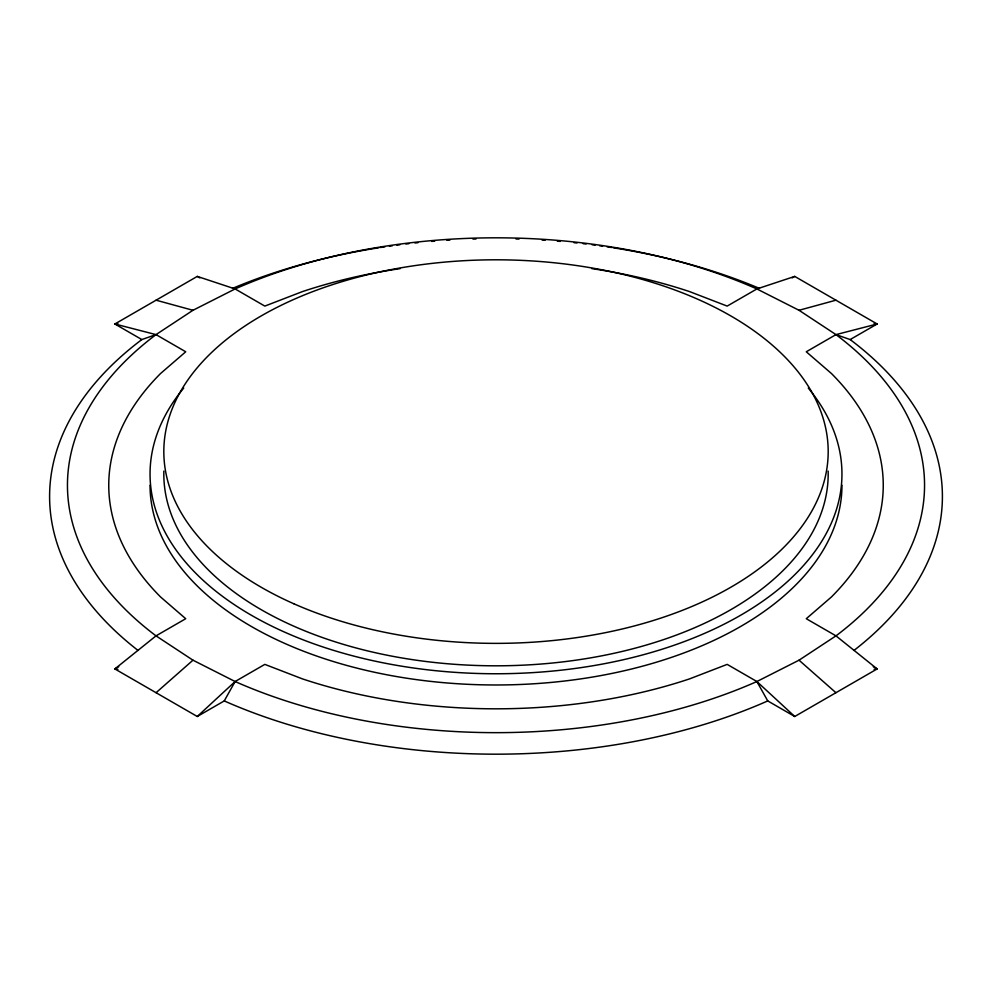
<?xml version="1.0" encoding="UTF-8"?>
<svg xmlns="http://www.w3.org/2000/svg" width="992" height="992" viewBox="0 0 992 992"><rect width="100%" height="100%" fill="white"/><g stroke="black" fill="none" stroke-linecap="round" stroke-linejoin="round"><path stroke-width="1.49" d="M400.222 268.609A387.252 223.572 0 0 0 302.374 291.611L264.827 306.094L235.116 288.945L197.272 276.408L114.861 323.987L156.017 334.614L185.727 351.776L160.63 373.451A387.252 223.572 0 0 0 160.63 597.023L185.727 618.71L156.017 635.86L114.861 668.93L197.272 716.497L224.254 700.922L235.116 681.529L264.827 664.38L302.374 678.863A387.252 223.572 0 0 0 689.626 678.863L727.173 664.38L756.884 681.529L794.728 716.497L877.139 668.93L835.983 635.86L806.273 618.71L831.37 597.023A387.252 223.572 0 0 0 831.37 373.451L806.273 351.776L835.983 334.614L877.139 323.987L794.728 276.408L756.884 288.945L727.173 306.094L689.626 291.611A387.252 223.572 0 0 0 591.778 268.609M197.272 716.497L235.116 681.529A428.544 247.417 0 0 0 756.884 681.529L799.031 660.188L835.983 635.86A428.544 247.417 0 0 0 835.983 334.614L799.031 310.285L756.884 288.945A428.544 247.417 0 0 0 235.116 288.945L192.969 310.285L156.017 334.614L141.844 339.562L114.861 323.987L117.912 323.528M156.066 692.714L192.969 660.188L235.116 681.529M118.718 666.698L114.861 668.93L117.912 669.377M792.162 277.896L794.728 276.408M835.983 334.614L850.156 339.562L877.139 323.987L874.088 323.528M799.031 310.285L835.934 300.192M874.088 669.377L877.139 668.93L873.282 666.698M156.066 300.192L192.969 310.285M197.272 276.408L199.838 277.896M224.254 700.922A446.4 257.722 0 0 0 767.746 700.922L794.728 716.497M192.969 660.188L156.017 635.86A428.544 247.417 0 0 1 156.017 334.614M799.031 660.188L835.934 692.714M756.884 681.529L767.746 700.922M850.156 339.562A446.4 257.722 0 0 1 853.926 650.467M138.074 650.467A446.4 257.722 0 0 1 141.844 339.562M232.488 288.424A446.4 257.722 0 0 1 378.944 247.74M380.469 247.504A446.4 257.722 0 0 1 384.921 246.834M389.385 246.19A446.4 257.722 0 0 1 392.373 245.768M396.862 245.16A446.4 257.722 0 0 1 399.875 244.776M405.889 244.032A446.4 257.722 0 0 1 408.915 243.672M414.966 243.003A446.4 257.722 0 0 1 417.992 242.693M431.656 241.416A446.4 257.722 0 0 1 434.694 241.168M446.871 240.287A446.4 257.722 0 0 1 449.934 240.101M472.948 239.072A446.4 257.722 0 0 1 476.024 238.985M515.976 238.985A446.4 257.722 0 0 1 519.052 239.072M542.066 240.101A446.4 257.722 0 0 1 545.129 240.287M557.306 241.168A446.4 257.722 0 0 1 560.344 241.416M574.008 242.693A446.4 257.722 0 0 1 577.034 243.003M583.085 243.672A446.4 257.722 0 0 1 586.111 244.032M592.125 244.776A446.4 257.722 0 0 1 595.138 245.16M599.627 245.768A446.4 257.722 0 0 1 602.615 246.19M607.079 246.834A446.4 257.722 0 0 1 611.531 247.504M613.056 247.74A446.4 257.722 0 0 1 759.512 288.424M841.96 485.237A345.96 199.739 0 0 1 496 684.976A345.96 199.739 0 0 1 150.04 485.237M808.257 388.033A345.96 199.739 0 0 1 496 673.754A345.96 199.739 0 0 1 183.743 388.033M828.146 471.076A332.196 191.791 0 0 1 496 665.806A332.196 191.791 0 0 1 163.854 471.076M293.781 603.744A332.196 191.791 0 0 0 825.344 476.631A332.196 191.791 0 0 0 368.875 274.4A332.196 191.791 0 0 0 293.781 603.744"/></g></svg>
